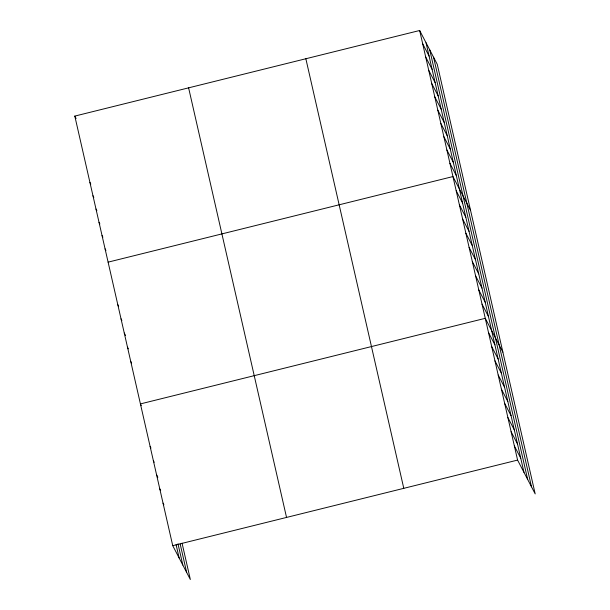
<?xml version="1.0" encoding="UTF-8"?>
<svg xmlns="http://www.w3.org/2000/svg" width="610" height="610" viewBox="0 0 610 610"><rect width="100%" height="100%" fill="white"/><g stroke="black" fill="none" stroke-linecap="round" stroke-linejoin="round"><path stroke-width="0.91" d="M182.062 543.174L190.343 579.5L172.737 545.675L74.809 116.091L419.657 30.5L437.263 64.325L535.191 493.909L517.585 460.085L419.657 30.5M108.107 262.147L452.948 176.557L470.562 210.381M172.737 545.675L517.585 460.085M422.684 43.775L429.074 56.059M425.711 57.058L432.101 69.342M428.738 70.333L435.128 82.617M431.766 83.616L438.155 95.9M434.793 96.891L441.183 109.175M437.82 110.166L444.21 122.45M440.847 123.449L447.237 135.733M443.874 136.724L450.264 149.008M446.901 150.007L453.291 162.29M449.921 163.282L456.318 175.566M456.181 190.739L462.578 203.023M459.414 204.914L465.811 217.198M462.647 219.089L469.044 231.373M465.88 233.264L472.27 245.548M469.113 247.439L475.503 259.73M472.338 261.621L478.736 273.905M475.571 275.796L481.969 288.08M478.804 289.971L485.202 302.255M482.037 304.146L488.435 316.43M502.876 352.145L485.27 318.321L140.422 403.911L141.276 405.551M488.496 332.503L494.893 344.787M491.729 346.678L498.126 358.962M494.962 360.853L501.359 373.137M498.195 375.028L504.592 387.312M501.428 389.203L507.817 401.494M504.661 403.385L511.05 415.669M507.886 417.56L514.283 429.844M511.119 431.735L517.516 444.019M514.352 445.91L520.749 458.194M74.809 116.091L76.09 118.546M89.944 182.481L90.798 184.121M92.972 195.757L93.826 197.396M95.999 209.039L96.853 210.671M99.026 222.314L99.88 223.954M102.053 235.59L102.907 237.229M105.08 248.872L105.934 250.512M117.799 304.68L118.653 306.319M121.032 318.855L121.886 320.494M124.265 333.029L125.538 335.485M127.498 347.204L128.344 348.844M130.723 361.387L131.577 363.019M150.113 446.444L150.967 448.083M153.346 460.619L154.2 462.258M156.579 474.793L157.86 477.249M159.812 488.968L160.666 490.608M163.045 503.151L163.892 504.783M433.565 57.218L531.493 486.803M429.753 49.89L527.68 479.483M426.047 42.784L523.982 472.376M305.854 58.743L403.782 488.336M188.612 87.848L286.54 517.433M180.179 544.036L186.645 572.393M177.983 543.807L182.832 565.066M176.099 544.669L179.134 557.959"/></g></svg>
